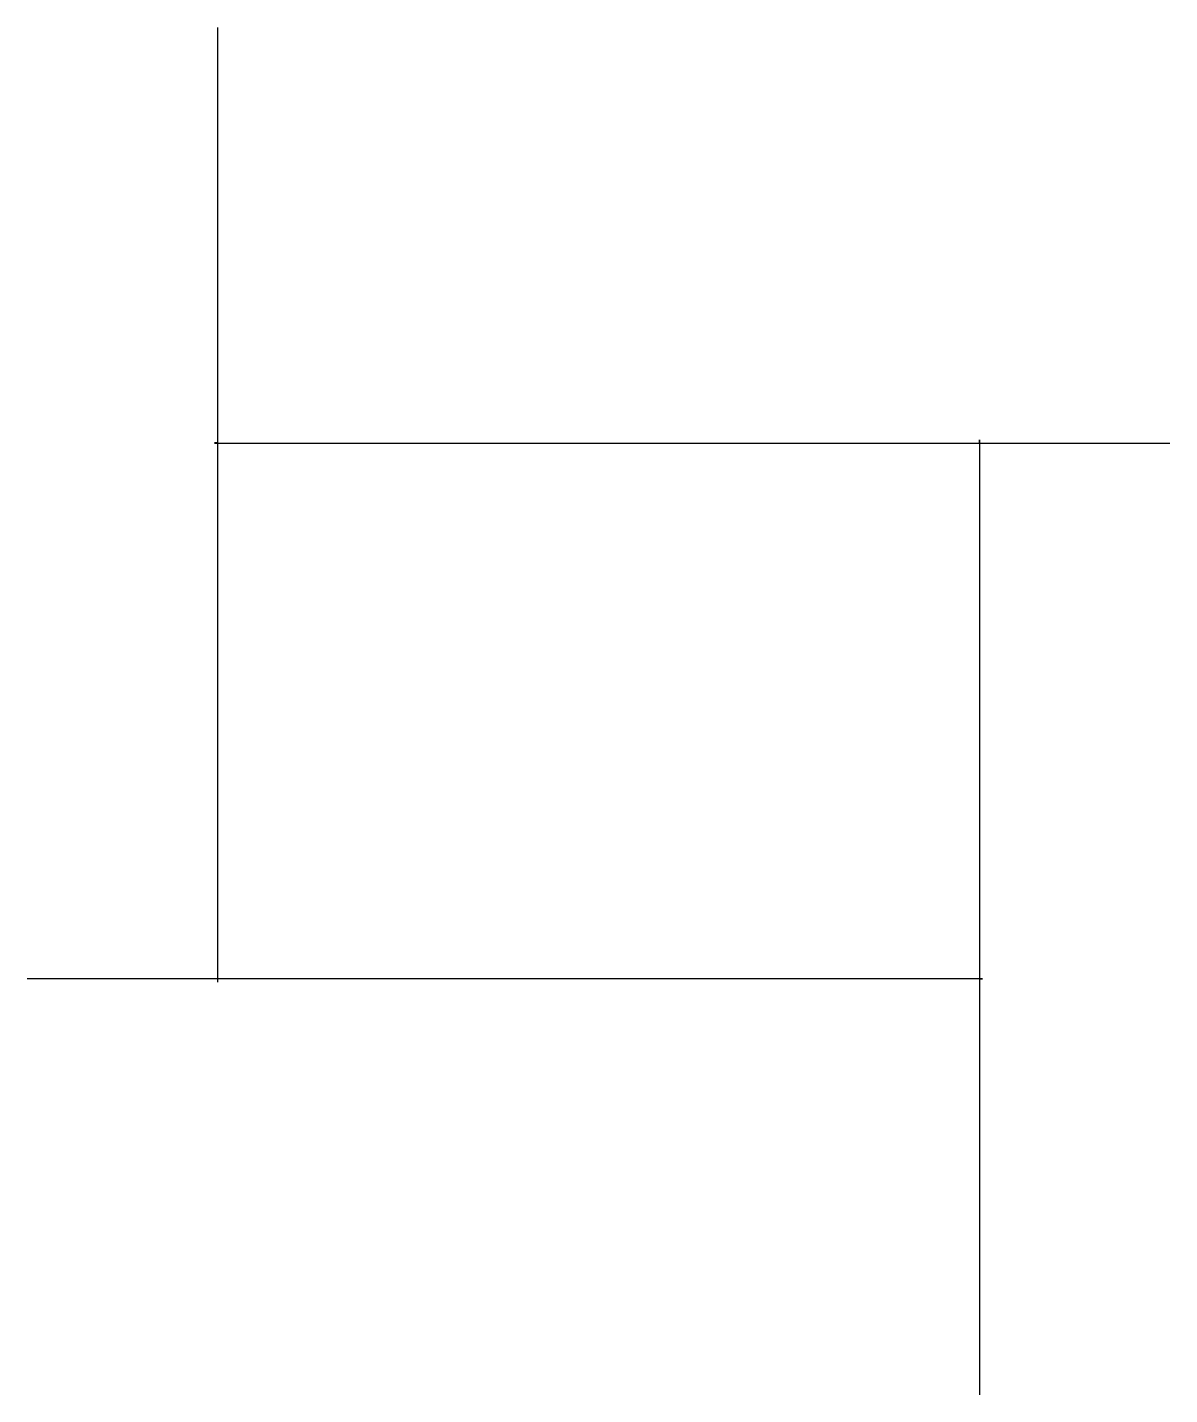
# Model space of a CAD drawing. Extents: x 50400 to 86735, y 114 to 10599.
# Drawn here: x 77979 to 86735, y 114 to 10599 of the extents above.
import ezdxf

# ---------------------------------------------------------------- set-up
doc = ezdxf.new("R2010")
doc.units = 0
doc.header["$LTSCALE"] = 100
doc.header["$MEASUREMENT"] = 0
doc.layers.add('RIEMP2', color=254, linetype='CONTINUOUS')

msp = doc.modelspace()

# ---------------------------------------------------------------- linework, layer by layer
at = {"layer": 'RIEMP2'}
for p, q in [((79438, 3277), (79438, 10599)), ((79437, 7412), (79413, 7412)), ((79413, 7411), (86735, 7411)), ((85276, 7436), (85276, 114)), ((85277, 7412), (85277, 7436)), ((85301, 3303), (77979, 3303)), ((79437, 3302), (79437, 3277)), ((85277, 3302), (85301, 3302))]:
    msp.add_line(p, q, dxfattribs=at)

doc.saveas('drawing.dxf')
